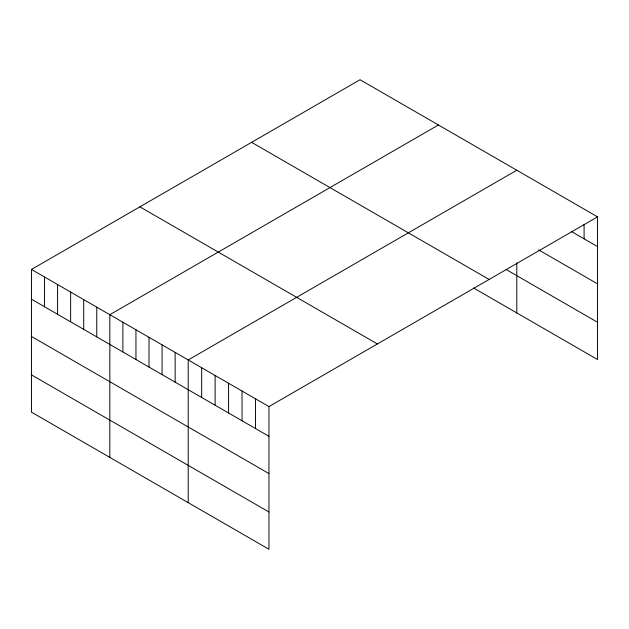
<?xml version="1.0" encoding="UTF-8"?>
<svg xmlns="http://www.w3.org/2000/svg" width="629" height="629" viewBox="0 0 629 629"><rect width="100%" height="100%" fill="white"/><g stroke="black" fill="none" stroke-linecap="round" stroke-linejoin="round"><path stroke-width="0.94" d="M31.45 269.448L268.953 406.57L268.953 549.266L31.45 412.144L31.45 269.448L360.047 79.734L597.55 216.856L597.55 359.552L473.527 287.948M438.421 124.982L109.823 314.697L109.823 457.393M516.794 170.231L188.205 359.945L188.205 502.642M268.953 406.57L597.55 216.856M571.47 231.551L597.55 246.607M538.668 249.886L597.55 283.876M506.188 269.534L597.55 322.284M251.608 142.335L489.11 279.457M139.89 206.839L377.392 343.961M31.45 299.192L268.953 436.314M31.45 336.468L268.953 473.59M31.45 374.868L268.953 511.99M584.089 224.443L584.089 238.831M516.794 262.859L516.794 312.935M255.5 398.794L255.5 428.546M242.039 391.026L242.039 420.777M228.579 383.258L228.579 413.001M215.118 375.489L215.118 405.233M201.665 367.713L201.665 397.465M175.145 352.405L175.145 382.149M162.078 344.865L162.078 374.609M149.018 337.317L149.018 367.069M135.95 329.777L135.95 359.529M122.891 322.237L122.891 351.988M96.764 307.156L96.764 336.9M83.704 299.608L83.704 329.36M70.637 292.068L70.637 321.82M57.577 284.528L57.577 314.28M44.51 276.988L44.51 306.732"/></g></svg>
